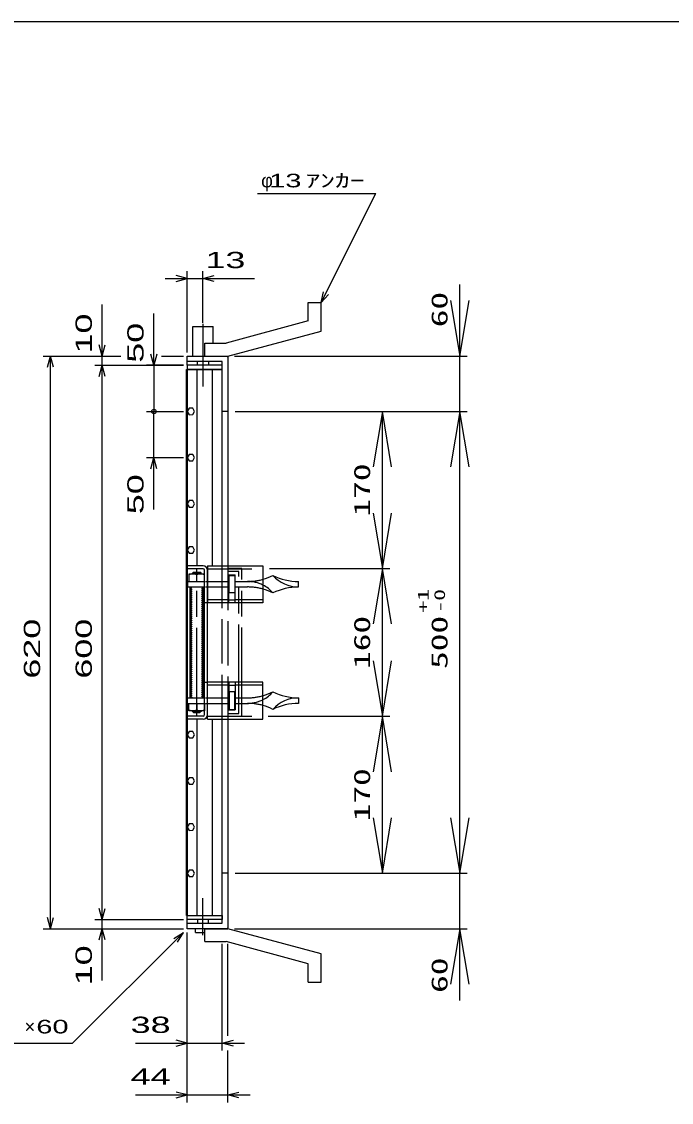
# Model space of a CAD drawing. Units: millimetres, scale not verified. Extents: x -1456 to 1389, y -1026 to 839.
# Drawn here: x -236 to 467, y -331 to 839 of the extents above; entities that cross this region are included whole.
import ezdxf
from ezdxf.enums import TextEntityAlignment as Align

# ---------------------------------------------------------------- set-up
doc = ezdxf.new("R2010")
doc.units = ezdxf.units.MM
doc.header["$LTSCALE"] = 8
for name, pattern in [('CHAIN', [18.5, 12, -1.5, 3.5, -1.5]), ('CHAIN_DOUBLE_DASH', [23.5, 12, -1.5, 3.5, -1.5, 3.5, -1.5]), ('DASHED', [7.5, 6, -1.5]), ('LONG_DASHED_DOTTED', [15.25, 12, -1.5, 0.25, -1.5])]:
    doc.linetypes.add(name, pattern=pattern)
for name, color, linetype, lineweight in [('0_2', 150, 'Continuous', 25), ('16', 3, 'Continuous', 25), ('17', 2, 'Continuous', 25), ('19', 6, 'Continuous', 25), ('22', 4, 'Continuous', 25)]:
    doc.layers.add(name, color=color, linetype=linetype, lineweight=lineweight)
doc.styles.add('ベクトル', font='')
doc.styles.add('ＭＳ ゴシック', font='')
doc.styles.get('ベクトル').set_extended_font_data('ベクトル')
doc.styles.get('ＭＳ ゴシック').set_extended_font_data('MS Gothic')

# ---------------------------------------------------------------- blocks, each defined once
blk = doc.blocks.new('open_arrow')
at = {"color": 0, "linetype": 'Continuous', "lineweight": -2}
blk.add_lwpolyline([(7.5, 1.25), (0, 0), (7.5, -1.25)], dxfattribs=at)

msp = doc.modelspace()

# ---------------------------------------------------------------- hatches: boundary and pattern name
at = {"layer": '17', "lineweight": 13}
h = msp.add_hatch(dxfattribs=at)
h.set_pattern_fill('USER', style=0, pattern_type=2)
h.set_pattern_definition([(135, (-129.252, 466.894), (-1.06066, -1.06066), [])])
h.paths.add_polyline_path([(-53.7, 106.718), (-53.7, 226.718), (-51.7, 226.718), (-51.7, 106.718)])
h = msp.add_hatch(dxfattribs=at)
h.set_pattern_fill('USER', style=0, pattern_type=2)
h.set_pattern_definition([(135, (-122.252, 466.894), (-1.06066, -1.06066), [])])
h.paths.add_polyline_path([(-41.7, 106.718), (-41.7, 226.718), (-39.7, 226.718), (-39.7, 106.718)])

# ---------------------------------------------------------------- linework, layer by layer
at = {"layer": '0_2'}
msp.add_line((-1379.2, 838.8), (1388.8, 838.8), dxfattribs=at)
at = {"layer": '16'}
for p, q in [((-57.7, -128.782), (-57.7, 462.218)), ((-57.7, 462.218), (-57, 462.218)), ((-19, 466.718), (-57, 466.718)), ((-57, 466.718), (-57, 462.218)), ((-57, 462.218), (-19, 462.218)), ((-57, 462.218), (-57, -128.782)), ((-19, 462.218), (-57, 462.218)), ((-46.5, 462.218), (-46.5, 249.718)), ((-29.5, 250.477), (-29.5, 462.218)), ((-19, 462.218), (-19, 466.718)), ((-19, 249.718), (-19, 462.218)), ((-55.024, 420.168), (-57, 416.691)), ((-57, 416.691), (-54.976, 413.24)), ((-51.024, 420.196), (-55.024, 420.168)), ((-54.976, 413.24), (-50.976, 413.268)), ((-49, 416.718), (-51.024, 420.196)), ((-50.976, 413.268), (-49, 416.746)), ((-55.024, 370.168), (-57, 366.691)), ((-57, 366.691), (-54.976, 363.24)), ((-51.024, 370.196), (-55.024, 370.168)), ((-54.976, 363.24), (-50.976, 363.268)), ((-49, 366.718), (-51.024, 370.196)), ((-50.976, 363.268), (-49, 366.746)), ((-55.024, 320.168), (-57, 316.691)), ((-57, 316.691), (-54.976, 313.24)), ((-51.024, 320.196), (-55.024, 320.168)), ((-49, 316.718), (-51.024, 320.196)), ((-50.976, 313.268), (-49, 316.746)), ((-54.976, 313.24), (-50.976, 313.268)), ((-55.024, 270.168), (-57, 266.691)), ((-51.024, 270.196), (-55.024, 270.168)), ((-49, 266.718), (-51.024, 270.196)), ((-57, 266.691), (-54.976, 263.24)), ((-54.976, 263.24), (-50.976, 263.268)), ((-50.976, 263.268), (-49, 266.746)), ((-46.5, 83.718), (-46.5, -128.782)), ((-29.5, -128.782), (-29.5, 83.718)), ((-19, -128.782), (-19, 83.718)), ((-55.024, 70.168), (-57, 66.691)), ((-57, 66.691), (-54.976, 63.24)), ((-51.024, 70.196), (-55.024, 70.168)), ((-54.976, 63.24), (-50.976, 63.268)), ((-49, 66.718), (-51.024, 70.196)), ((-50.976, 63.268), (-49, 66.746)), ((-55.024, 20.168), (-57, 16.691)), ((-57, 16.691), (-54.976, 13.24)), ((-51.024, 20.196), (-55.024, 20.168)), ((-54.976, 13.24), (-50.976, 13.268)), ((-49, 16.718), (-51.024, 20.196)), ((-50.976, 13.268), (-49, 16.746)), ((-55.024, -29.832), (-57, -33.309)), ((-57, -33.309), (-54.976, -36.76)), ((-51.024, -29.804), (-55.024, -29.832)), ((-49, -33.282), (-51.024, -29.804)), ((-50.976, -36.732), (-49, -33.254)), ((-54.976, -36.76), (-50.976, -36.732)), ((-55.024, -79.832), (-57, -83.309)), ((-51.024, -79.804), (-55.024, -79.832)), ((-49, -83.282), (-51.024, -79.804)), ((-57, -83.309), (-54.976, -86.76)), ((-54.976, -86.76), (-50.976, -86.732)), ((-50.976, -86.732), (-49, -83.254)), ((-57, -128.782), (-57.7, -128.782)), ((-57, -128.782), (-19, -128.782)), ((-57, -133.282), (-57, -128.782)), ((-57, -128.782), (-19, -128.782)), ((-19, -133.282), (-57, -133.282)), ((-19, -128.782), (-19, -133.282))]:
    msp.add_line(p, q, dxfattribs=at)
at = {"layer": '17', "color": 3}
for p, q in [((-39.8, 249.718), (-57, 249.718)), ((-57, 246.518), (-57, 249.718)), ((-39.8, 246.518), (-57, 246.518)), ((-35, 249.718), (-35, 209.718)), ((-35, 249.718), (25, 249.718)), ((25, 249.718), (25, 209.718)), ((-38.2, 88.518), (-38.2, 244.918)), ((-35, 88.518), (-35, 244.918)), ((-12, 239.718), (-5, 239.718)), ((-12, 209.718), (-12, 239.718)), ((-5, 209.718), (-5, 239.718)), ((-12, 212.918), (-5, 212.918)), ((-35, 209.718), (-38.2, 209.718)), ((25, 209.718), (-35, 209.718)), ((-38.2, 123.718), (-35, 123.718)), ((-35, 83.718), (-35, 123.718)), ((25, 123.718), (-35, 123.718)), ((-12, 123.718), (-12, 93.718)), ((-12, 120.518), (-5, 120.518)), ((-5, 123.718), (-5, 93.718)), ((25, 83.718), (25, 123.718)), ((-12, 93.718), (-5, 93.718)), ((-39.8, 86.918), (-57, 86.918)), ((-57, 86.918), (-57, 83.718)), ((-39.8, 83.718), (-57, 83.718)), ((-35, 83.718), (25, 83.718))]:
    msp.add_line(p, q, dxfattribs=at)
at = {"layer": '17', "color": 33, "linetype": 'CHAIN'}
msp.add_line((-46.7, 86.565), (-46.7, 245.972), dxfattribs=at)
at = {"layer": '17', "color": 3, "linetype": 'DASHED'}
for p, q in [((-35, 246.518), (25, 246.518)), ((-12, 212.918), (-35, 212.918)), ((25, 212.918), (-5, 212.918)), ((-12, 120.518), (-35, 120.518)), ((25, 120.518), (-5, 120.518)), ((-35, 86.918), (25, 86.918))]:
    msp.add_line(p, q, dxfattribs=at)
at = {"layer": '17', "color": 171, "linetype": 'DASHED'}
for p, q in [((-19, 83.718), (-19, 249.718)), ((-13, 249.718), (-13, 83.718))]:
    msp.add_line(p, q, dxfattribs=at)
at = {"layer": '17'}
for p, q in [((-38.2, 240.718), (-55.2, 240.718)), ((-55.2, 240.718), (-55.2, 232.718)), ((-51.7, 241.218), (-50.2, 242.718)), ((-51.7, 240.718), (-51.7, 241.218)), ((-51.7, 241.218), (-41.7, 241.218)), ((-50.888, 240.718), (-50.888, 242.03)), ((-50.2, 242.718), (-43.2, 242.718)), ((-46.7, 232.718), (-46.7, 239.824)), ((-41.7, 241.218), (-43.2, 242.718)), ((-42.512, 240.718), (-42.512, 242.03)), ((-41.7, 240.718), (-41.7, 241.218)), ((-38.2, 232.718), (-38.2, 240.718)), ((-11.5, 220.218), (-11.5, 239.218)), ((-11.5, 239.218), (-5.5, 239.218)), ((-5.5, 239.218), (-5.5, 220.218)), ((-56.7, 232.718), (-56.7, 226.718)), ((-56.7, 232.718), (-38.2, 232.718)), ((-56.7, 226.718), (-38.2, 226.718)), ((-55.2, 232.718), (-38.2, 232.718)), ((-52.7, 106.718), (-52.7, 226.718)), ((-40.7, 226.718), (-40.7, 106.718)), ((63.3, 226.779), (63.3, 232.718)), ((-5.5, 220.218), (-11.5, 220.218)), ((-56.7, 100.718), (-56.7, 106.718)), ((-56.7, 106.718), (-38.2, 106.718)), ((-5.5, 113.218), (-11.5, 113.218)), ((-11.5, 113.218), (-11.5, 94.218)), ((-5.5, 94.218), (-5.5, 113.218)), ((63.3, 106.658), (63.3, 100.718)), ((-56.7, 100.718), (-38.2, 100.718)), ((-55.2, 92.718), (-55.2, 100.718)), ((-55.2, 100.718), (-38.2, 100.718)), ((-46.7, 100.718), (-46.7, 93.613)), ((-38.2, 100.718), (-38.2, 92.718)), ((-11.5, 94.218), (-5.5, 94.218)), ((-38.2, 92.718), (-55.2, 92.718)), ((-51.7, 92.718), (-51.7, 92.218)), ((-51.7, 92.218), (-41.7, 92.218)), ((-51.7, 92.218), (-50.2, 90.718)), ((-50.888, 92.718), (-50.888, 91.406)), ((-50.2, 90.718), (-43.2, 90.718)), ((-41.7, 92.218), (-43.2, 90.718)), ((-42.512, 92.718), (-42.512, 91.406)), ((-41.7, 92.718), (-41.7, 92.218))]:
    msp.add_line(p, q, dxfattribs=at)
at = {"layer": '17', "color": 7}
for p, q in [((-53.7, 106.718), (-53.7, 226.718)), ((-39.7, 226.718), (-39.7, 106.718))]:
    msp.add_line(p, q, dxfattribs=at)
at = {"layer": '17', "linetype": 'DASHED'}
for p, q in [((-37.115, 232.718), (-11.5, 232.718)), ((-37.115, 226.718), (-11.5, 226.718)), ((-5.5, 232.718), (8.3, 232.718)), ((-5.5, 226.718), (8.3, 226.718)), ((-37.115, 106.718), (-11.5, 106.718)), ((-5.5, 106.718), (8.3, 106.718)), ((-37.115, 100.718), (-11.5, 100.718)), ((-5.5, 100.718), (8.3, 100.718))]:
    msp.add_line(p, q, dxfattribs=at)
at = {"layer": '17', "color": 3}
for centre, radius, start, end in [((-39.8, 244.918), 4.8, 0, 90), ((-39.8, 244.918), 1.6, 0, 90), ((-39.8, 88.518), 4.8, 270, 0), ((-39.8, 88.518), 1.6, 270, 0)]:
    msp.add_arc(centre, radius, start, end, dxfattribs=at)
at = {"layer": '17'}
for centre, radius, start, end in [((-50.95, 230.274), 10.453, 66.00934, 113.99066), ((-42.45, 230.274), 10.453, 66.00934, 113.99066), ((8.3, 294.142), 61.423, 285.77645, 296.59714), ((63.3, 294.142), 61.423, 243.40286, 270), ((63.3, 263.218), 36.5, 221.11209, 270), ((8.3, 196.218), 36.5, 41.11209, 62.77189), ((8.3, 165.295), 61.423, 63.40286, 74.22355), ((63.3, 165.295), 61.423, 90, 116.59714), ((8.3, 168.142), 61.423, 285.77645, 296.59714), ((8.3, 137.218), 36.5, 297.22811, 318.88791), ((63.3, 168.142), 61.423, 243.40286, 270), ((63.3, 70.218), 36.5, 90, 138.88791), ((-50.95, 103.163), 10.453, 246.00934, 293.99066), ((-42.45, 103.163), 10.453, 246.00934, 293.99066), ((8.3, 39.295), 61.423, 63.40286, 74.22355), ((63.3, 39.295), 61.423, 90, 116.59714)]:
    msp.add_arc(centre, radius, start, end, dxfattribs=at)
at = {"layer": '17', "linetype": 'DASHED'}
for centre, radius, start, end in [((8.3, 294.142), 61.423, 270, 285.77645), ((8.3, 196.218), 36.5, 62.77189, 90), ((8.3, 165.295), 61.423, 74.22355, 90), ((8.3, 168.142), 61.423, 270, 285.77645), ((8.3, 137.218), 36.5, 270, 297.22811), ((8.3, 39.295), 61.423, 74.22355, 90)]:
    msp.add_arc(centre, radius, start, end, dxfattribs=at)
at = {"layer": '19'}
for p, q in [((74, 534.718), (88, 534.718)), ((74, 514.718), (74, 534.718)), ((88, 503.718), (88, 534.718)), ((-51, 476.718), (-51, 508.718)), ((-51, 508.718), (-29, 508.718)), ((-29, 490.718), (-29, 508.718)), ((74, 514.718), (-15, 490.718)), ((-13, 476.718), (88, 503.718)), ((-38, 490.718), (-15, 490.718)), ((-38, 476.718), (-38, 490.718)), ((-57, 466.718), (-57, 476.718)), ((-57, 476.718), (-14, 476.718)), ((-19, 470.718), (-57, 470.718)), ((-46, 466.718), (-46, 470.718)), ((-38, 476.718), (-13, 476.718)), ((-34, 470.718), (-34, 466.718)), ((-19, 249.718), (-19, 470.718)), ((-14, 476.718), (-13, 475.718)), ((-13, 475.718), (-13, 249.718)), ((-13, 416.718), (-19, 416.718)), ((-19, -137.282), (-19, 83.718)), ((-13, 83.718), (-13, -142.282)), ((-13, -83.282), (-19, -83.282)), ((-57, -143.282), (-57, -133.282)), ((-57, -137.282), (-19, -137.282)), ((-46, -133.282), (-46, -137.282)), ((-34, -137.282), (-34, -133.282)), ((-14, -143.282), (-57, -143.282)), ((-48, -147.282), (-48, -143.282)), ((-48, -147.282), (-38, -147.282)), ((-38, -143.282), (-13, -143.282)), ((-38, -157.282), (-38, -143.282)), ((-13, -142.282), (-14, -143.282)), ((88, -170.282), (-13, -143.282)), ((-38, -157.282), (-15, -157.282)), ((74, -181.282), (-15, -157.282)), ((88, -201.282), (88, -170.282)), ((74, -201.282), (74, -181.282)), ((74, -201.282), (88, -201.282))]:
    msp.add_line(p, q, dxfattribs=at)
at = {"layer": '19', "linetype": 'LONG_DASHED_DOTTED'}
for p, q in [((-40, 511.718), (-40, 443.718)), ((-40, -150.282), (-40, -110.282))]:
    msp.add_line(p, q, dxfattribs=at)
at = {"layer": '19', "linetype": 'CHAIN_DOUBLE_DASH'}
for p, q in [((2, 246.718), (-13, 246.718)), ((2, 86.718), (2, 246.718)), ((-1.2, 243.518), (-13, 243.518)), ((-1.2, 89.918), (-1.2, 243.518)), ((-13, 89.918), (-1.2, 89.918)), ((-13, 86.718), (2, 86.718))]:
    msp.add_line(p, q, dxfattribs=at)
at = {"layer": '22'}
for p, q in [((19, 652.718), (147, 652.718)), ((88, 534.718), (147, 652.718)), ((-57, 560.718), (-69, 563.918)), ((-57, 480.718), (-57, 568.718)), ((-40, 512.714), (-40, 568.718)), ((-40, 560.718), (-28, 563.918)), ((-81, 560.718), (-57, 560.718)), ((-69, 557.518), (-57, 560.718)), ((-57, 560.718), (-40, 560.718)), ((-28, 557.518), (-40, 560.718)), ((-40, 560.718), (16, 560.718)), ((238.011, 416.718), (238.011, 554.301)), ((88, 534.718), (90.4, 546.398)), ((88, 534.718), (96, 543.518)), ((-149, 476.718), (-149, 532.718)), ((-93, 466.718), (-93, 522.718)), ((-149, 476.718), (-152.2, 488.718)), ((-149, 476.718), (-145.8, 488.718)), ((-213, 476.718), (-129, 476.718)), ((-208.2, 464.718), (-205, 476.718)), ((-201.8, 464.718), (-205, 476.718)), ((-205, -143.282), (-205, 476.718)), ((-157, 476.718), (-129, 476.718)), ((-149, 466.718), (-149, 476.718)), ((-93, 466.718), (-96.2, 478.718)), ((-89.8, 478.718), (-93, 466.718)), ((-85, 476.718), (-61, 476.718)), ((-85, 476.718), (-61, 476.718)), ((-6, 476.718), (246.011, 476.718)), ((-157, 466.718), (-61, 466.718)), ((-152.2, 454.718), (-149, 466.718)), ((-145.8, 454.718), (-149, 466.718)), ((-149, -133.282), (-149, 466.718)), ((-61, 466.718), (-101, 466.718)), ((-93, 466.718), (-93, 416.718)), ((-101, 416.718), (-61, 416.718)), ((-93, 366.718), (-93, 416.718)), ((-5, 416.718), (162.221, 416.718)), ((3, 416.718), (246.011, 416.718)), ((3, 416.718), (246.011, 416.718)), ((154.221, 246.718), (154.221, 416.718)), ((238.011, -83.282), (238.011, 416.718)), ((-101, 366.718), (-61, 366.718)), ((-96.2, 354.718), (-93, 366.718)), ((-89.8, 354.718), (-93, 366.718)), ((-93, 310.718), (-93, 366.718)), ((31.877, 246.718), (162.221, 246.718)), ((31.877, 246.718), (162.221, 246.718)), ((154.221, 86.718), (154.221, 246.718)), ((30.781, 86.718), (162.221, 86.718)), ((30.781, 86.718), (162.221, 86.718)), ((154.221, -83.282), (154.221, 86.718)), ((-5, -83.282), (162.221, -83.282)), ((3, -83.282), (246.011, -83.282)), ((3, -83.282), (246.011, -83.282)), ((238.011, -220.864), (238.011, -83.282)), ((-149, -133.282), (-152.2, -121.282)), ((-149, -133.282), (-145.8, -121.282)), ((-205, -143.282), (-208.2, -131.282)), ((-205, -143.282), (-201.8, -131.282)), ((-157, -133.282), (-61, -133.282)), ((-149, -143.282), (-149, -133.282)), ((-213, -143.282), (-61, -143.282)), ((-181, -267.282), (-61, -147.282)), ((-157, -143.282), (-61, -143.282)), ((-152.2, -155.282), (-149, -143.282)), ((-145.8, -155.282), (-149, -143.282)), ((-149, -199.282), (-149, -143.282)), ((-71.4, -153.682), (-61, -147.282)), ((-67.4, -157.682), (-61, -147.282)), ((-57, -275.282), (-57, -147.282)), ((-57, -331.282), (-57, -147.282)), ((-6, -143.282), (246.011, -143.282)), ((-19, -275.282), (-19, -159.486)), ((-13, -259.282), (-13, -159.486)), ((-341, -267.282), (-181, -267.282)), ((-113, -267.282), (-57, -267.282)), ((-57, -267.282), (-69, -264.082)), ((-69, -270.482), (-57, -267.282)), ((-57, -267.282), (-19, -267.282)), ((-19, -267.282), (-7, -264.082)), ((-7, -270.482), (-19, -267.282)), ((-19, -267.282), (5, -267.282)), ((-13, -331.282), (-13, -275.282)), ((-113, -323.282), (-57, -323.282)), ((-57, -323.282), (-69, -320.082)), ((-69, -326.482), (-57, -323.282)), ((-57, -323.282), (-13, -323.282)), ((-13, -323.282), (-1, -320.082)), ((-1, -326.482), (-13, -323.282)), ((-13, -323.282), (11, -323.282))]:
    msp.add_line(p, q, dxfattribs=at)
msp.add_circle((-93, 416.718), 2.4, dxfattribs=at)

# ---------------------------------------------------------------- block references
at = {"layer": '22', "xscale": 8, "yscale": 8}
for p, rotation in [((238.011, 476.718), 90), ((154.221, 416.718), 270), ((238.011, 416.718), 270), ((154.221, 246.718), 90), ((154.221, 246.718), 270), ((154.221, 86.718), 90), ((154.221, 86.718), 270), ((154.221, -83.282), 90), ((238.011, -83.282), 90), ((238.011, -143.282), 270)]:
    msp.add_blockref('open_arrow', p, dxfattribs=dict(at, rotation=rotation))

# ---------------------------------------------------------------- texts
at = {"layer": '22', "color": 2, "style": 'ベクトル'}
for s, p in [('φ', (23, 666.718)), ('×', (-233, -249.282))]:
    msp.add_text(s, height=14.66, dxfattribs=at).set_placement(p, align=Align.MIDDLE_LEFT)
for s, height, width, p in [(' 13 ', 14.66, 1.6, (23, 666.718)), ('ｱﾝｶｰ', 14.66, 1.6, (71, 666.718)), (' 13 ', 17.6, 1.65, (-48, 580.718)), (' 60 ', 14.66, 1.6, (-229, -249.282)), (' 38 ', 17.6, 1.65, (-129, -247.282)), (' 44 ', 17.6, 1.65, (-129, -303.282))]:
    msp.add_text(s, height=height, dxfattribs=dict(at, width=width)).set_placement(p, align=Align.MIDDLE_LEFT)
at = {"layer": '22', "style": 'ＭＳ ゴシック', "width": 1.6}
msp.add_text('60', height=17.6, rotation=90, dxfattribs=at).set_placement((230.011, 507.901), align=Align.BOTTOM_LEFT)
at = {"layer": '22', "color": 2, "style": 'ベクトル', "width": 1.65}
for s, p in [(' 10 ', (-169, 468.718)), (' 50 ', (-113, 458.718)), (' 50 ', (-113, 294.718)), (' 620 ', (-225, 116.718)), (' 600 ', (-169, 116.718)), (' 10 ', (-169, -215.282))]:
    msp.add_text(s, height=17.6, rotation=90, dxfattribs=at).set_placement(p, align=Align.MIDDLE_LEFT)
at = {"layer": '22', "style": 'ＭＳ ゴシック', "width": 1.6}
for s, p in [('170', (146.221, 331.718)), ('160', (146.221, 166.718)), ('500', (230.011, 166.718)), ('170', (146.221, 1.718))]:
    msp.add_text(s, height=17.6, rotation=90, dxfattribs=at).set_placement(p, align=Align.BOTTOM_CENTER)
at = {"layer": '22', "color": 2, "style": 'ＭＳ ゴシック', "width": 1.6}
for s, p in [('+1', (198.423, 211.757)), ('-0', (216.126, 211.757))]:
    msp.add_text(s, height=11.73, rotation=90, dxfattribs=at).set_placement(p, align=Align.MIDDLE_CENTER)
at = {"layer": '22', "style": 'ＭＳ ゴシック', "width": 1.6}
msp.add_text('60', height=17.6, rotation=90, dxfattribs=at).set_placement((230.011, -174.464), align=Align.BOTTOM_RIGHT)

doc.saveas('drawing.dxf')
